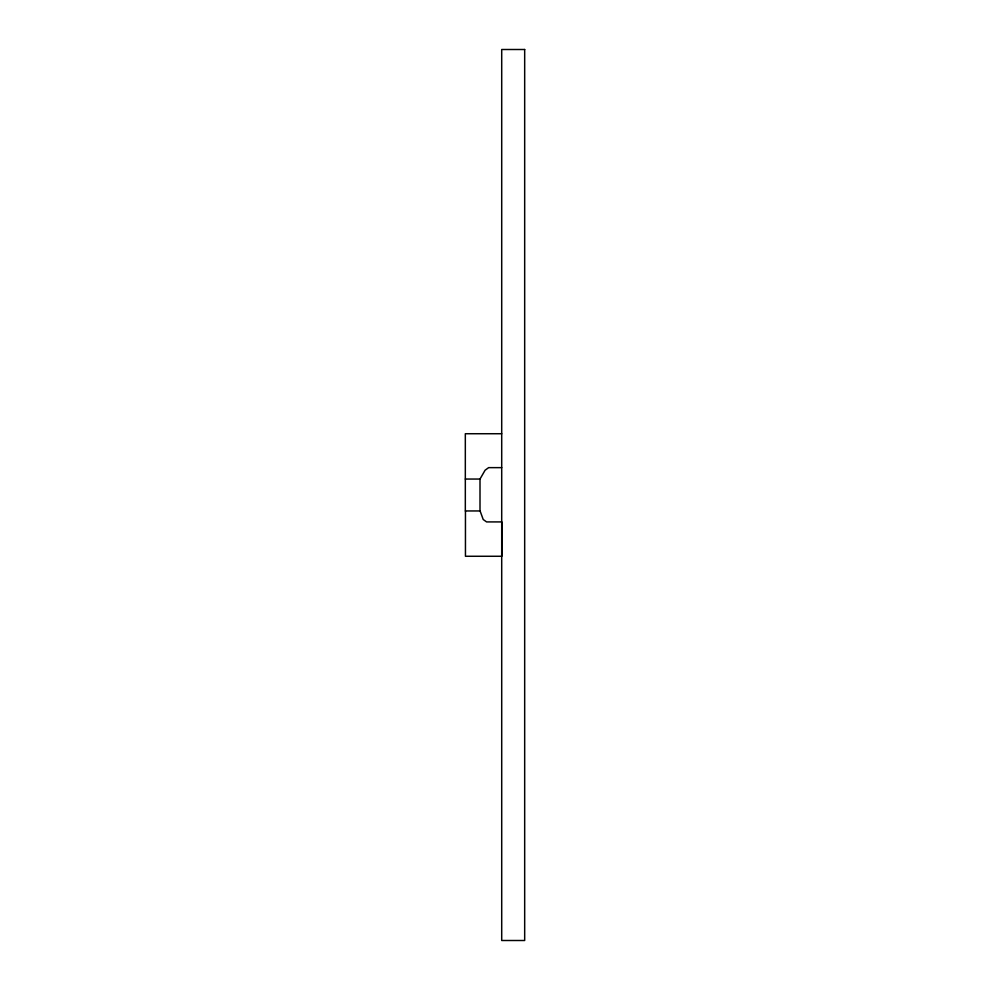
<?xml version="1.0" encoding="UTF-8"?>
<svg xmlns="http://www.w3.org/2000/svg" width="990" height="990" viewBox="0 0 990 990"><rect width="100%" height="100%" fill="white"/><g stroke="black" fill="none" stroke-linecap="round" stroke-linejoin="round"><path stroke-width="1.49" d="M501.707 433.731L465.325 433.731L465.325 510.951L480.002 510.951L480.002 479.049L485.088 470.225L488.639 467.639L501.707 467.639M465.325 479.049L480.002 479.049M480.101 510.951L483.207 519.503L486.573 521.916L501.831 521.916L501.831 556.269L465.449 556.269L465.449 510.951M524.675 49.5L501.707 49.5L501.707 940.5L524.675 940.5L524.675 49.5"/></g></svg>
